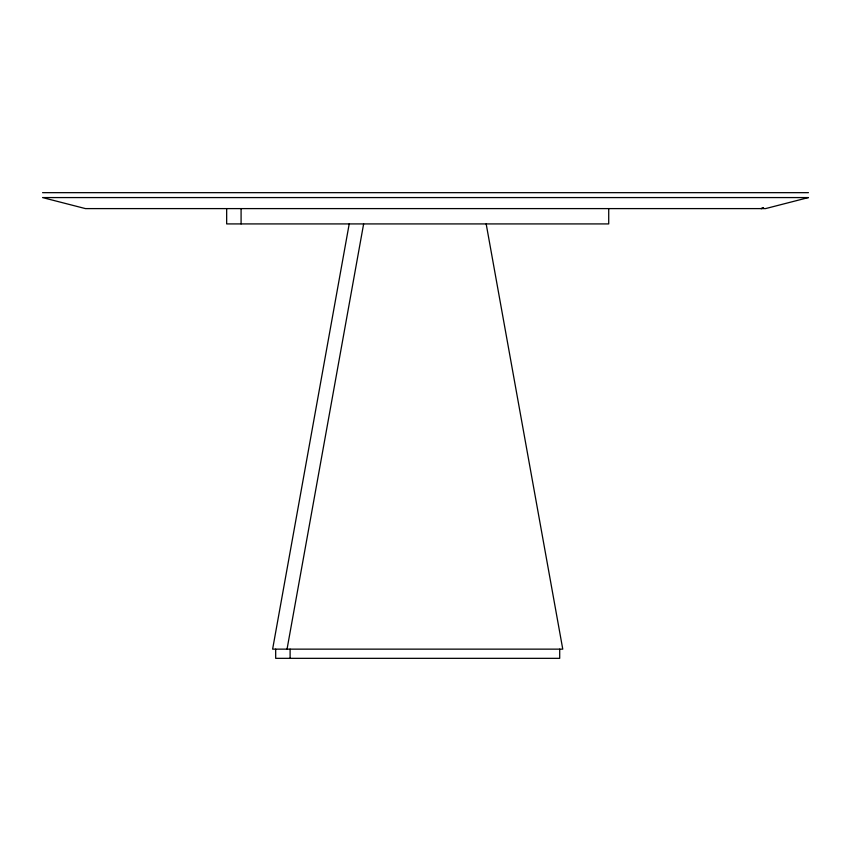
<?xml version="1.0" encoding="UTF-8"?>
<svg xmlns="http://www.w3.org/2000/svg" width="851" height="851" viewBox="0 0 851 851"><rect width="100%" height="100%" fill="white"/><g stroke="black" fill="none" stroke-linecap="round" stroke-linejoin="round"><path stroke-width="1.28" d="M349.208 223.919L272.618 649.143L562.766 649.143L486.176 223.919M287.042 649.143L363.632 223.919M42.55 192.666L808.45 192.666M608.72 208.601L608.72 223.919L226.664 223.919L226.664 208.601M559.703 649.143L559.703 658.334L275.681 658.334L275.681 649.143M290.106 649.143L290.106 658.334M241.088 208.601L241.088 223.919M763.549 207.952L761.039 208.601L763.475 207.952M808.45 197.57L765.549 208.601L85.451 208.601L42.55 197.57L808.45 197.57"/></g></svg>
